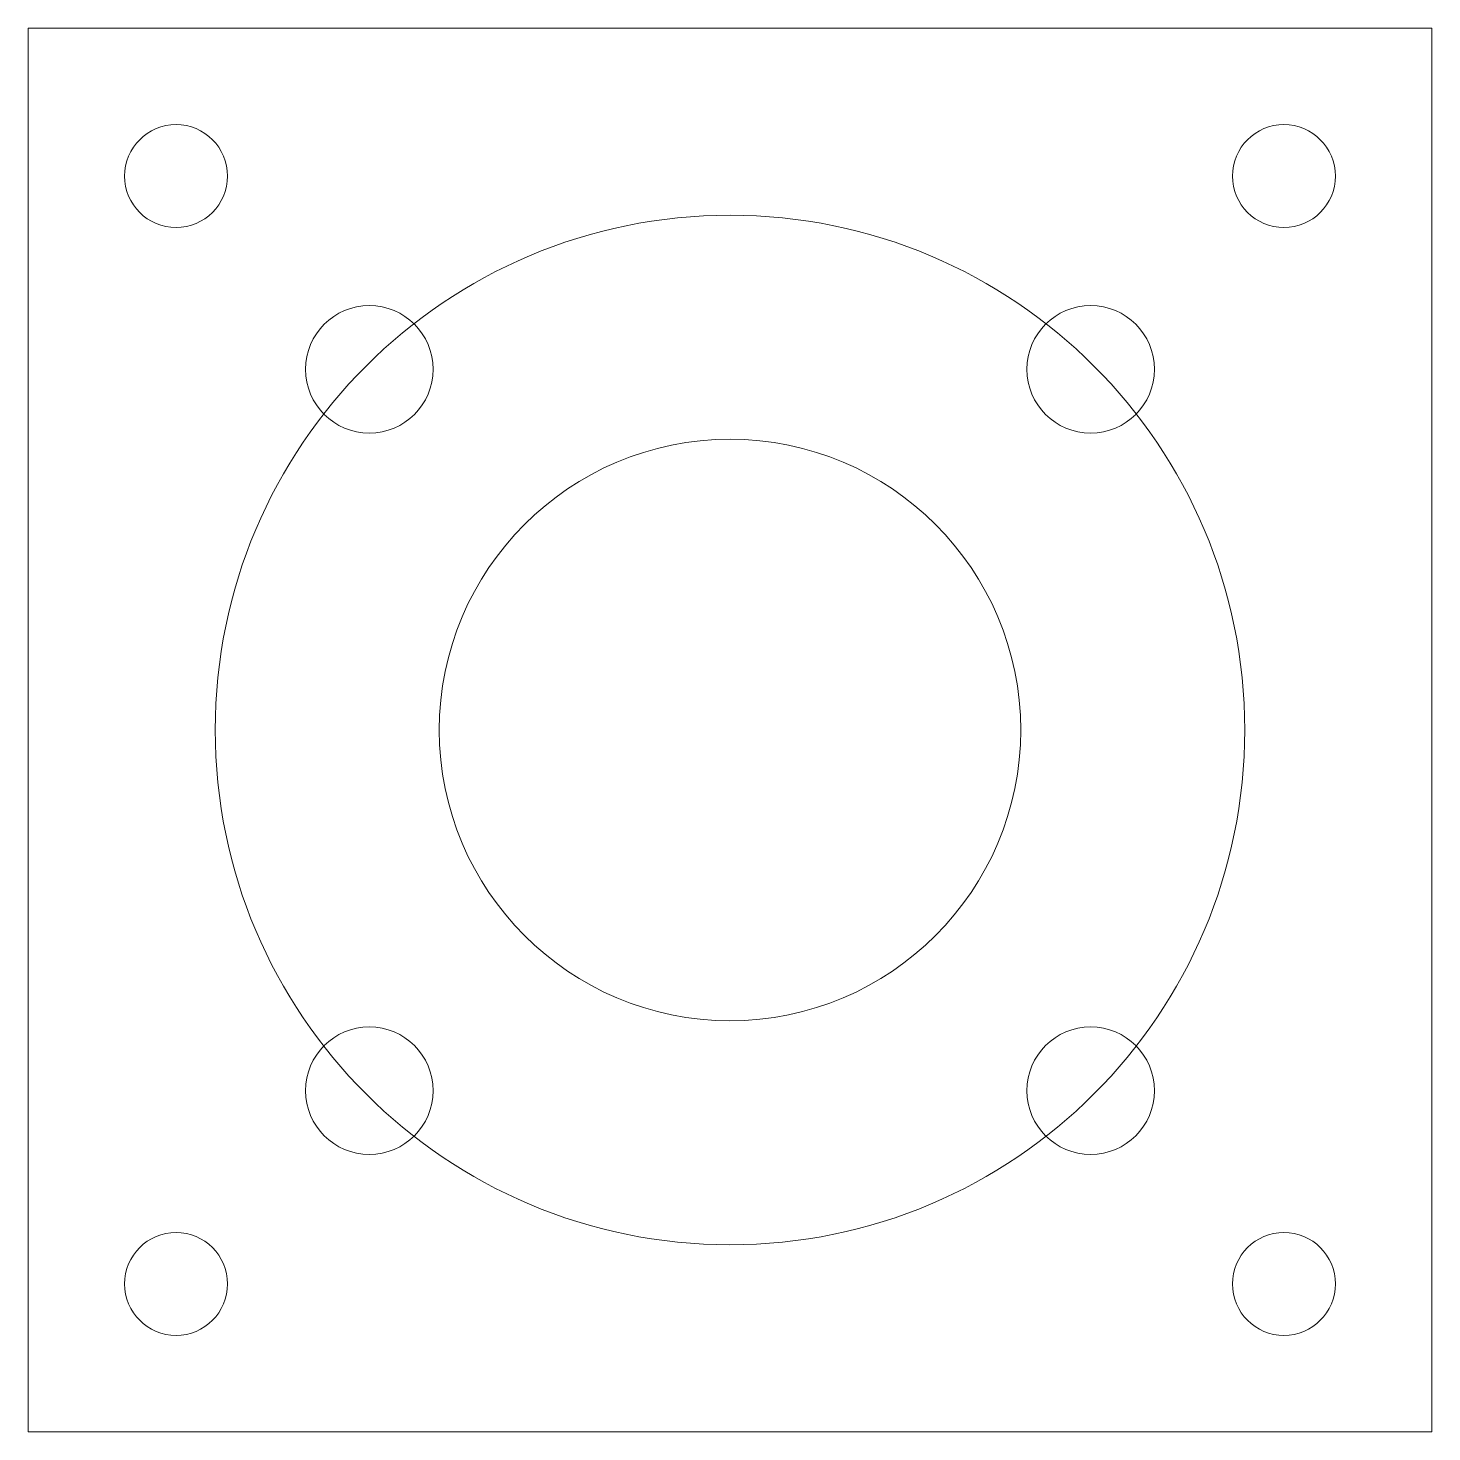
# Model space of a CAD drawing. Header units: millimetres. Extents: x -30 to 30, y -30 to 30.
import ezdxf

# ---------------------------------------------------------------- set-up
doc = ezdxf.new("R2010")
doc.units = ezdxf.units.MM
doc.layers.get('0').update_dxf_attribs({"linetype": 'CONTINUOUS', "lineweight": 0})

msp = doc.modelspace()

# ---------------------------------------------------------------- linework, layer by layer
for p, q in [((-30, -30), (-30, 30)), ((-30, 30), (30, 30)), ((30, 30), (30, -30)), ((30, 30), (30, 30)), ((30, -30), (-30, -30))]:
    msp.add_line(p, q)
for centre, radius in [((-23.675, 23.675), 2.2), ((23.675, 23.675), 2.2), ((0, 0), 22), ((-15.415, 15.415), 2.725), ((15.415, 15.415), 2.725), ((0, 0), 12.425), ((-15.415, -15.415), 2.725), ((15.415, -15.415), 2.725), ((-23.675, -23.675), 2.2), ((23.675, -23.675), 2.2)]:
    msp.add_circle(centre, radius)

doc.saveas('drawing.dxf')
